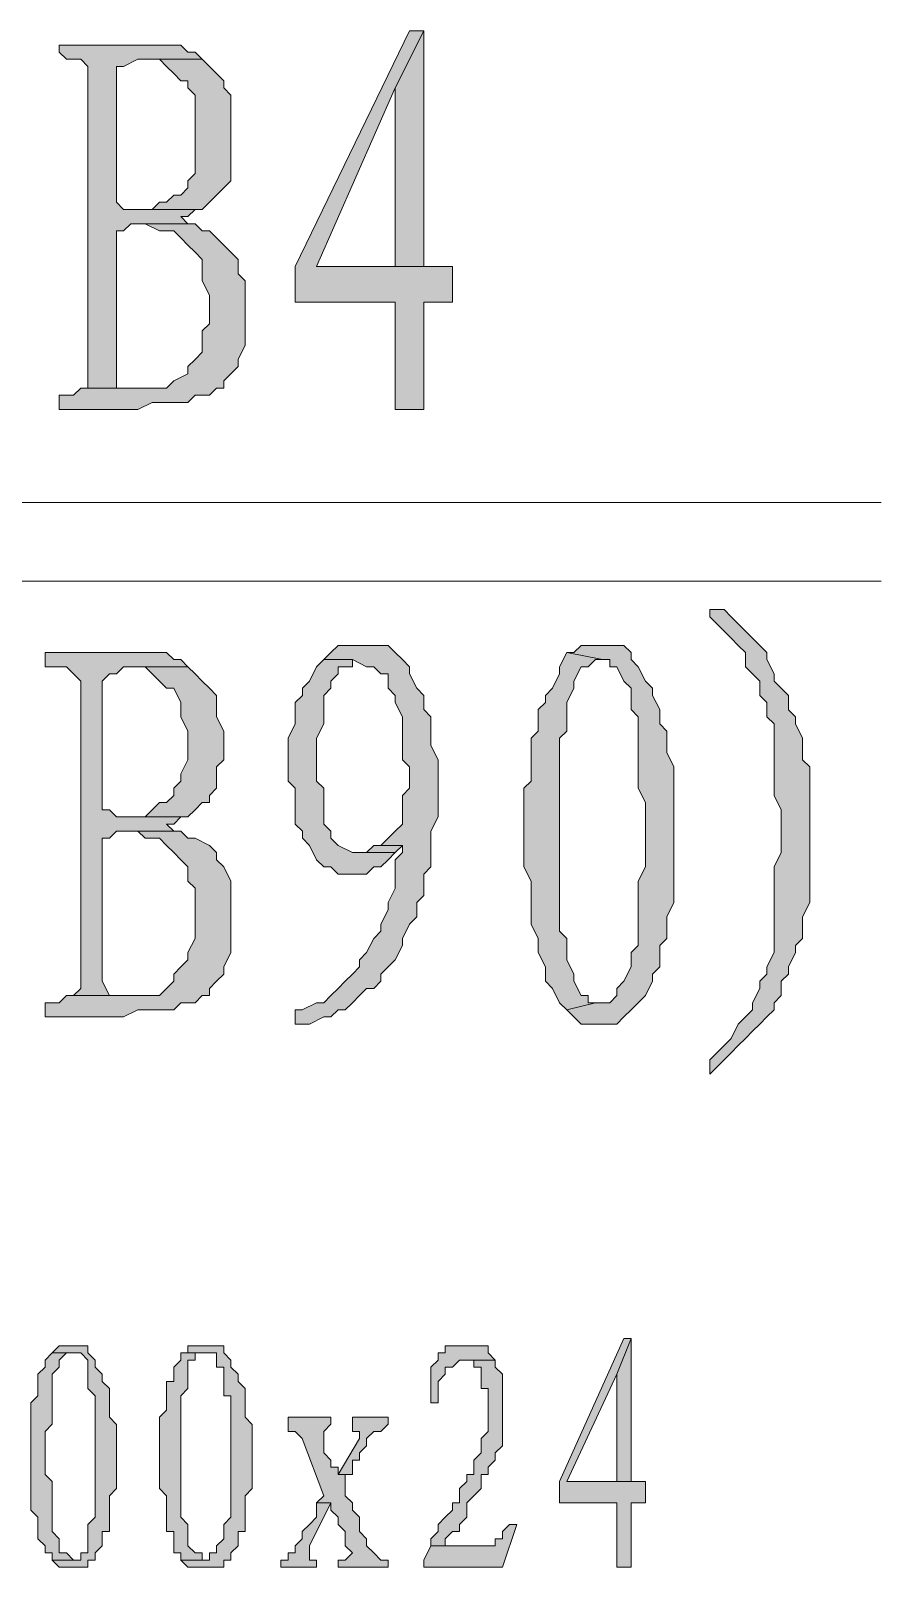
# Model space of a CAD drawing. Header units: millimetres. Extents: x 6 to 291, y 4 to 206.
# Drawn here: x 82.04 to 87.08, y 41.11 to 50.21 of the extents above; entities that cross this region are included whole.
import ezdxf

# ---------------------------------------------------------------- set-up
doc = ezdxf.new("R2010")
doc.units = ezdxf.units.MM
doc.layers.add('C00-00-00', color=7, linetype='Continuous')

msp = doc.modelspace()

# ---------------------------------------------------------------- hatches: boundary and pattern name
at = {"layer": 'C00-00-00'}
h = msp.add_hatch(color=256, dxfattribs=at)
h.dxf.hatch_style = 2
h.paths.add_polyline_path([(84.370335, 50.207336), (84.285668, 50.207336), (83.608335, 48.810336), (83.608335, 48.598669), (84.201001, 48.598669), (84.201001, 47.963669), (84.370335, 47.963669), (84.370335, 48.598669), (84.539668, 48.598669), (84.539668, 48.810336), (84.370335, 48.810336), (83.735335, 48.810336), (84.201001, 49.868669)])
h = msp.add_hatch(color=256, dxfattribs=at)
h.dxf.hatch_style = 2
h.paths.add_polyline_path([(84.370335, 50.207336), (84.200997, 49.868661), (84.200997, 48.810328), (83.735336, 48.810328), (84.370335, 48.810328)])
h = msp.add_hatch(color=256, dxfattribs=at)
h.dxf.hatch_style = 2
h.paths.add_polyline_path([(82.719337, 50.122667), (82.211337, 50.122667), (82.211337, 50.080334), (82.253671, 50.038001), (82.296004, 50.038001), (82.338337, 50.038001), (82.380671, 49.995667), (82.380671, 49.953334), (82.380671, 48.133001), (82.380671, 48.090667), (82.338337, 48.090667), (82.634671, 48.090667), (82.592337, 48.090667), (82.550004, 48.090667), (82.550004, 48.175334), (82.550004, 49.022001), (82.592337, 49.022001), (82.634671, 49.064334), (83.015671, 49.064334), (82.973337, 49.064334), (82.931004, 49.106667), (82.973337, 49.106667), (83.015671, 49.149001), (82.677004, 49.149001), (82.592337, 49.149001), (82.550004, 49.191334), (82.550004, 49.953334), (82.550004, 49.995667), (82.592337, 49.995667), (82.677004, 50.038001), (82.719337, 50.038001), (83.058004, 50.038001), (83.015671, 50.080334), (82.973337, 50.080334), (82.931004, 50.122667), (82.888671, 50.122667), (82.804004, 50.122667)])
h = msp.add_hatch(color=256, dxfattribs=at)
h.dxf.hatch_style = 2
h.paths.add_polyline_path([(83.058003, 50.037999), (82.719337, 50.037999), (82.804003, 50.037999), (82.846337, 49.995665), (82.88867, 49.953332), (82.931003, 49.910999), (82.973337, 49.910999), (82.973337, 49.868665), (83.01567, 49.826332), (83.01567, 49.741665), (83.01567, 49.445332), (83.01567, 49.360665), (82.973337, 49.318332), (82.973337, 49.275999), (82.931003, 49.233665), (82.88867, 49.233665), (82.846337, 49.191332), (82.804003, 49.191332), (82.76167, 49.148999), (82.677003, 49.148999), (83.01567, 49.148999), (83.058003, 49.148999), (83.100337, 49.191332), (83.14267, 49.233665), (83.185003, 49.275999), (83.227337, 49.318332), (83.227337, 49.402999), (83.227337, 49.445332), (83.227337, 49.783999), (83.227337, 49.826332), (83.185003, 49.868665), (83.185003, 49.910999), (83.14267, 49.953332), (83.100337, 49.995665)])
h = msp.add_hatch(color=256, dxfattribs=at)
h.dxf.hatch_style = 2
h.paths.add_polyline_path([(83.015669, 49.064334), (82.719336, 49.064334), (82.804003, 49.022001), (82.846336, 49.022001), (82.888669, 49.022001), (82.931003, 48.979667), (82.973336, 48.937334), (83.015669, 48.895001), (83.058003, 48.852667), (83.058003, 48.768001), (83.058003, 48.725667), (83.100336, 48.641001), (83.100336, 48.471667), (83.058003, 48.429334), (83.058003, 48.344667), (83.058003, 48.302334), (83.015669, 48.260001), (82.973336, 48.217667), (82.973336, 48.175334), (82.888669, 48.133001), (82.846336, 48.090667), (82.804003, 48.090667), (82.761669, 48.090667), (82.338336, 48.090667), (82.296003, 48.048334), (82.211336, 48.048334), (82.211336, 47.963667), (82.253669, 47.963667), (82.677003, 47.963667), (82.761669, 48.006001), (82.846336, 48.006001), (82.888669, 48.006001), (82.973336, 48.006001), (83.015669, 48.048334), (83.058003, 48.048334), (83.100336, 48.048334), (83.142669, 48.090667), (83.185003, 48.090667), (83.185003, 48.133001), (83.227336, 48.175334), (83.269669, 48.217667), (83.269669, 48.260001), (83.312003, 48.344667), (83.312003, 48.387001), (83.312003, 48.471667), (83.312003, 48.598667), (83.312003, 48.641001), (83.312003, 48.725667), (83.269669, 48.768001), (83.269669, 48.852667), (83.227336, 48.895001), (83.185003, 48.937334), (83.142669, 48.979667), (83.100336, 49.022001), (83.058003, 49.022001)])
h = msp.add_hatch(color=256, dxfattribs=at)
h.dxf.hatch_style = 2
h.paths.add_polyline_path([(86.063666, 46.77833), (86.063666, 46.735997), (86.106, 46.693663), (86.148333, 46.65133), (86.190666, 46.608997), (86.233, 46.566663), (86.275333, 46.52433), (86.275333, 46.439663), (86.317666, 46.39733), (86.36, 46.354997), (86.36, 46.27033), (86.402333, 46.227997), (86.402333, 46.185663), (86.402333, 46.14333), (86.444666, 46.100997), (86.444666, 46.058663), (86.444666, 45.973997), (86.444666, 45.931663), (86.444666, 45.846997), (86.444666, 45.677663), (86.487, 45.592997), (86.487, 45.38133), (86.487, 45.338997), (86.444666, 45.25433), (86.444666, 45.042663), (86.444666, 44.957997), (86.444666, 44.830997), (86.444666, 44.788663), (86.444666, 44.74633), (86.402333, 44.661663), (86.402333, 44.61933), (86.36, 44.576997), (86.36, 44.534663), (86.317666, 44.449997), (86.317666, 44.407663), (86.275333, 44.36533), (86.233, 44.322997), (86.190666, 44.23833), (86.148333, 44.195997), (86.106, 44.153663), (86.063666, 44.11133), (86.063666, 44.026663), (86.106, 44.068997), (86.148333, 44.11133), (86.190666, 44.153663), (86.233, 44.195997), (86.275333, 44.23833), (86.317666, 44.280663), (86.36, 44.322997), (86.402333, 44.36533), (86.444666, 44.407663), (86.444666, 44.449997), (86.487, 44.49233), (86.487, 44.576997), (86.529333, 44.61933), (86.529333, 44.661663), (86.571666, 44.74633), (86.571666, 44.788663), (86.614, 44.830997), (86.614, 44.915663), (86.614, 44.957997), (86.656333, 45.042663), (86.656333, 45.169663), (86.656333, 45.211997), (86.656333, 45.677663), (86.656333, 45.719997), (86.656333, 45.846997), (86.614, 45.88933), (86.614, 45.973997), (86.614, 46.01633), (86.571666, 46.100997), (86.571666, 46.14333), (86.529333, 46.185663), (86.529333, 46.27033), (86.487, 46.312663), (86.444666, 46.354997), (86.444666, 46.39733), (86.402333, 46.481997), (86.402333, 46.52433), (86.36, 46.566663), (86.317666, 46.608997), (86.275333, 46.65133), (86.233, 46.693663), (86.190666, 46.735997), (86.148333, 46.77833)])
h = msp.add_hatch(color=256, dxfattribs=at)
h.dxf.hatch_style = 2
h.paths.add_polyline_path([(82.634669, 46.52434), (82.126669, 46.52434), (82.126669, 46.439674), (82.211335, 46.439674), (82.253669, 46.439674), (82.296002, 46.39734), (82.338335, 46.355007), (82.338335, 44.534674), (82.296002, 44.49234), (82.253669, 44.49234), (82.550002, 44.49234), (82.507669, 44.49234), (82.465335, 44.577007), (82.465335, 45.423674), (82.507669, 45.423674), (82.550002, 45.466007), (82.931002, 45.466007), (82.888669, 45.466007), (82.846335, 45.50834), (82.888669, 45.50834), (82.931002, 45.550674), (82.634669, 45.550674), (82.550002, 45.550674), (82.507669, 45.593007), (82.465335, 45.593007), (82.465335, 46.355007), (82.507669, 46.39734), (82.550002, 46.39734), (82.592335, 46.439674), (82.634669, 46.439674), (82.973335, 46.439674), (82.931002, 46.482007), (82.888669, 46.482007), (82.846335, 46.52434), (82.804002, 46.52434), (82.761669, 46.52434)])
h = msp.add_hatch(color=256, dxfattribs=at)
h.dxf.hatch_style = 2
h.paths.add_polyline_path([(84.031668, 46.566666), (83.904668, 46.566666), (83.862335, 46.566666), (83.820002, 46.524333), (83.777668, 46.482), (83.947002, 46.482), (84.031668, 46.439666), (84.074002, 46.439666), (84.116335, 46.397333), (84.158668, 46.397333), (84.158668, 46.312666), (84.201002, 46.270333), (84.201002, 46.228), (84.243335, 46.143333), (84.243335, 46.101), (84.243335, 46.016333), (84.243335, 45.889333), (84.285668, 45.847), (84.285668, 45.72), (84.243335, 45.677666), (84.243335, 45.550666), (84.243335, 45.508333), (84.201002, 45.466), (84.158668, 45.423666), (84.116335, 45.381333), (84.243335, 45.381333), (84.243335, 45.339), (84.201002, 45.296666), (84.201002, 45.212), (84.201002, 45.127333), (84.158668, 45.042666), (84.158668, 45.000333), (84.116335, 44.915666), (84.116335, 44.873333), (84.074002, 44.831), (84.031668, 44.746333), (83.989335, 44.704), (83.989335, 44.661666), (83.947002, 44.619333), (83.904668, 44.577), (83.862335, 44.534666), (83.820002, 44.492333), (83.777668, 44.45), (83.735335, 44.45), (83.650668, 44.407666), (83.608335, 44.407666), (83.608335, 44.323), (83.650668, 44.323), (83.693002, 44.323), (83.777668, 44.365333), (83.820002, 44.365333), (83.862335, 44.407666), (83.904668, 44.407666), (83.947002, 44.45), (83.989335, 44.492333), (84.031668, 44.534666), (84.074002, 44.534666), (84.116335, 44.577), (84.116335, 44.619333), (84.158668, 44.661666), (84.201002, 44.704), (84.243335, 44.788666), (84.243335, 44.831), (84.285668, 44.915666), (84.328002, 44.958), (84.328002, 45.042666), (84.370335, 45.085), (84.370335, 45.127333), (84.370335, 45.212), (84.412668, 45.254333), (84.412668, 45.339), (84.412668, 45.423666), (84.412668, 45.466), (84.455002, 45.550666), (84.455002, 45.889333), (84.412668, 45.974), (84.412668, 46.016333), (84.412668, 46.101), (84.412668, 46.143333), (84.370335, 46.185666), (84.370335, 46.270333), (84.328002, 46.312666), (84.285668, 46.397333), (84.285668, 46.439666), (84.243335, 46.482), (84.201002, 46.524333), (84.158668, 46.566666), (84.116335, 46.566666)])
h = msp.add_hatch(color=256, dxfattribs=at)
h.dxf.hatch_style = 2
h.paths.add_polyline_path([(85.216997, 46.52434), (85.174663, 46.439674), (85.174663, 46.39734), (85.13233, 46.312674), (85.089997, 46.27034), (85.089997, 46.228007), (85.047663, 46.185674), (85.047663, 46.14334), (85.047663, 46.058674), (85.00533, 46.01634), (85.00533, 45.974007), (85.00533, 45.88934), (85.00533, 45.76234), (84.962997, 45.720007), (84.962997, 45.25434), (85.00533, 45.169674), (85.00533, 45.042674), (85.00533, 44.958007), (85.00533, 44.915674), (85.047663, 44.831007), (85.047663, 44.788674), (85.047663, 44.74634), (85.089997, 44.661674), (85.089997, 44.61934), (85.089997, 44.577007), (85.13233, 44.534674), (85.174663, 44.450007), (85.216997, 44.407674), (85.38633, 44.450007), (85.343997, 44.450007), (85.343997, 44.49234), (85.301663, 44.49234), (85.25933, 44.577007), (85.25933, 44.61934), (85.216997, 44.704007), (85.216997, 44.74634), (85.216997, 44.788674), (85.216997, 44.831007), (85.174663, 44.87334), (85.174663, 45.042674), (85.174663, 45.12734), (85.174663, 45.804674), (85.174663, 45.88934), (85.174663, 46.01634), (85.216997, 46.058674), (85.216997, 46.185674), (85.216997, 46.228007), (85.25933, 46.312674), (85.25933, 46.355007), (85.301663, 46.439674), (85.343997, 46.439674), (85.38633, 46.482007), (85.428663, 46.482007)])
h = msp.add_hatch(color=256, dxfattribs=at)
h.dxf.hatch_style = 2
h.paths.add_polyline_path([(85.428668, 46.566666), (85.344001, 46.566666), (85.301668, 46.566666), (85.259335, 46.524333), (85.217001, 46.524333), (85.428668, 46.482), (85.471001, 46.482), (85.471001, 46.439666), (85.513335, 46.439666), (85.555668, 46.355), (85.598001, 46.312666), (85.598001, 46.228), (85.598001, 46.185666), (85.640335, 46.143333), (85.640335, 46.016333), (85.640335, 45.974), (85.640335, 45.72), (85.682668, 45.635333), (85.682668, 45.466), (85.682668, 45.423666), (85.682668, 45.254333), (85.640335, 45.169666), (85.640335, 44.958), (85.640335, 44.915666), (85.640335, 44.788666), (85.598001, 44.746333), (85.598001, 44.704), (85.598001, 44.661666), (85.555668, 44.577), (85.513335, 44.534666), (85.513335, 44.492333), (85.471001, 44.45), (85.386335, 44.45), (85.217001, 44.407666), (85.259335, 44.365333), (85.301668, 44.323), (85.386335, 44.323), (85.428668, 44.323), (85.471001, 44.323), (85.513335, 44.323), (85.555668, 44.365333), (85.598001, 44.407666), (85.640335, 44.45), (85.682668, 44.492333), (85.725001, 44.577), (85.725001, 44.619333), (85.767335, 44.661666), (85.767335, 44.704), (85.767335, 44.788666), (85.809668, 44.831), (85.809668, 44.915666), (85.809668, 44.958), (85.852001, 45.042666), (85.852001, 45.169666), (85.852001, 45.212), (85.852001, 45.677666), (85.852001, 45.72), (85.852001, 45.847), (85.809668, 45.931666), (85.809668, 45.974), (85.809668, 46.058666), (85.767335, 46.101), (85.767335, 46.143333), (85.767335, 46.185666), (85.725001, 46.270333), (85.725001, 46.312666), (85.682668, 46.355), (85.640335, 46.439666), (85.598001, 46.482), (85.598001, 46.524333), (85.555668, 46.566666), (85.513335, 46.566666), (85.471001, 46.566666)])
h = msp.add_hatch(color=256, dxfattribs=at)
h.dxf.hatch_style = 2
h.paths.add_polyline_path([(82.973335, 46.439672), (82.634668, 46.439672), (82.719335, 46.439672), (82.761668, 46.397338), (82.804002, 46.355005), (82.846335, 46.312672), (82.888668, 46.312672), (82.931002, 46.228005), (82.931002, 46.185672), (82.931002, 46.143338), (82.973335, 46.058672), (82.973335, 45.889338), (82.931002, 45.804672), (82.931002, 45.762338), (82.888668, 45.720005), (82.888668, 45.677672), (82.846335, 45.635338), (82.804002, 45.635338), (82.761668, 45.593005), (82.719335, 45.550672), (82.634668, 45.550672), (82.931002, 45.550672), (82.973335, 45.550672), (83.015668, 45.593005), (83.058002, 45.635338), (83.100335, 45.635338), (83.100335, 45.677672), (83.142668, 45.720005), (83.142668, 45.762338), (83.142668, 45.847005), (83.185002, 45.889338), (83.185002, 46.058672), (83.142668, 46.143338), (83.142668, 46.228005), (83.142668, 46.270338), (83.100335, 46.312672), (83.058002, 46.355005), (83.015668, 46.397338)])
h = msp.add_hatch(color=256, dxfattribs=at)
h.dxf.hatch_style = 2
h.paths.add_polyline_path([(83.777671, 46.481998), (83.735337, 46.439665), (83.693004, 46.354998), (83.650671, 46.312665), (83.650671, 46.270331), (83.608337, 46.227998), (83.608337, 46.143331), (83.608337, 46.100998), (83.566004, 46.016331), (83.566004, 45.762331), (83.608337, 45.719998), (83.608337, 45.635331), (83.608337, 45.592998), (83.608337, 45.508331), (83.650671, 45.465998), (83.650671, 45.423665), (83.693004, 45.381331), (83.735337, 45.296665), (83.777671, 45.254331), (83.820004, 45.254331), (83.862337, 45.211998), (83.904671, 45.211998), (83.947004, 45.211998), (83.989337, 45.211998), (84.031671, 45.211998), (84.074004, 45.254331), (84.116337, 45.254331), (84.158671, 45.296665), (84.201004, 45.338998), (83.989337, 45.338998), (83.947004, 45.338998), (83.862337, 45.381331), (83.820004, 45.423665), (83.820004, 45.465998), (83.777671, 45.508331), (83.777671, 45.592998), (83.777671, 45.719998), (83.735337, 45.762331), (83.735337, 46.016331), (83.777671, 46.100998), (83.777671, 46.185665), (83.777671, 46.270331), (83.820004, 46.312665), (83.820004, 46.354998), (83.862337, 46.397331), (83.862337, 46.439665), (83.904671, 46.439665), (83.947004, 46.439665), (83.947004, 46.481998)])
h = msp.add_hatch(color=256, dxfattribs=at)
h.dxf.hatch_style = 2
h.paths.add_polyline_path([(82.931001, 45.466007), (82.634667, 45.466007), (82.677001, 45.466007), (82.719334, 45.423674), (82.761667, 45.423674), (82.804001, 45.423674), (82.846334, 45.38134), (82.888667, 45.339007), (82.931001, 45.296674), (82.973334, 45.25434), (82.973334, 45.169674), (83.015667, 45.12734), (83.015667, 44.831007), (82.973334, 44.74634), (82.973334, 44.704007), (82.931001, 44.661674), (82.888667, 44.61934), (82.888667, 44.577007), (82.846334, 44.534674), (82.804001, 44.49234), (82.761667, 44.49234), (82.719334, 44.49234), (82.253667, 44.49234), (82.211334, 44.450007), (82.126667, 44.450007), (82.126667, 44.36534), (82.169001, 44.36534), (82.592334, 44.36534), (82.677001, 44.407674), (82.804001, 44.407674), (82.846334, 44.407674), (82.888667, 44.407674), (82.931001, 44.450007), (82.973334, 44.450007), (83.015667, 44.450007), (83.058001, 44.49234), (83.100334, 44.49234), (83.100334, 44.534674), (83.142667, 44.577007), (83.185001, 44.61934), (83.185001, 44.661674), (83.227334, 44.74634), (83.227334, 44.788674), (83.227334, 45.042674), (83.227334, 45.12734), (83.227334, 45.169674), (83.185001, 45.25434), (83.142667, 45.296674), (83.142667, 45.339007), (83.100334, 45.38134), (83.015667, 45.423674), (82.973334, 45.423674)])
h = msp.add_hatch(color=256, dxfattribs=at)
h.dxf.hatch_style = 2
h.paths.add_polyline_path([(84.116337, 45.381338), (84.074003, 45.381338), (84.03167, 45.339005), (83.989337, 45.339005), (84.201003, 45.339005), (84.243337, 45.381338)])
h = msp.add_hatch(color=256, dxfattribs=at)
h.dxf.hatch_style = 2
h.paths.add_polyline_path([(82.296002, 42.418002), (82.211336, 42.418002), (82.169002, 42.375669), (82.296002, 42.375669), (82.338336, 42.375669), (82.380669, 42.333335), (82.380669, 42.291002), (82.380669, 42.206335), (82.380669, 42.164002), (82.423002, 42.121669), (82.423002, 41.910002), (82.423002, 41.867669), (82.423002, 41.740669), (82.423002, 41.656002), (82.423002, 41.613669), (82.423002, 41.402002), (82.380669, 41.359669), (82.380669, 41.317335), (82.380669, 41.275002), (82.380669, 41.232669), (82.380669, 41.190335), (82.338336, 41.190335), (82.338336, 41.148002), (82.169002, 41.148002), (82.211336, 41.105669), (82.253669, 41.105669), (82.380669, 41.105669), (82.380669, 41.148002), (82.423002, 41.148002), (82.423002, 41.190335), (82.465336, 41.232669), (82.465336, 41.275002), (82.465336, 41.317335), (82.507669, 41.317335), (82.507669, 41.402002), (82.507669, 41.444335), (82.507669, 41.529002), (82.550002, 41.571335), (82.550002, 41.952335), (82.507669, 41.994669), (82.507669, 42.079335), (82.507669, 42.121669), (82.507669, 42.164002), (82.465336, 42.206335), (82.465336, 42.248669), (82.423002, 42.291002), (82.423002, 42.333335), (82.380669, 42.375669), (82.380669, 42.418002)])
h = msp.add_hatch(color=256, dxfattribs=at)
h.dxf.hatch_style = 2
h.paths.add_polyline_path([(83.058003, 42.418002), (83.01567, 42.418002), (82.973337, 42.418002), (82.973337, 42.375669), (83.058003, 42.375669), (83.100337, 42.375669), (83.14267, 42.375669), (83.14267, 42.333335), (83.14267, 42.291002), (83.185003, 42.291002), (83.185003, 42.206335), (83.185003, 42.121669), (83.227337, 42.121669), (83.227337, 41.740669), (83.227337, 41.402002), (83.185003, 41.359669), (83.185003, 41.317335), (83.185003, 41.275002), (83.14267, 41.232669), (83.14267, 41.190335), (83.100337, 41.190335), (83.100337, 41.148002), (82.931003, 41.148002), (82.973337, 41.105669), (83.01567, 41.105669), (83.14267, 41.105669), (83.185003, 41.105669), (83.185003, 41.148002), (83.227337, 41.148002), (83.227337, 41.190335), (83.26967, 41.232669), (83.26967, 41.275002), (83.26967, 41.317335), (83.312003, 41.317335), (83.312003, 41.402002), (83.312003, 41.444335), (83.312003, 41.529002), (83.354337, 41.571335), (83.354337, 41.952335), (83.312003, 41.994669), (83.312003, 42.079335), (83.312003, 42.121669), (83.312003, 42.164002), (83.26967, 42.206335), (83.26967, 42.248669), (83.227337, 42.291002), (83.227337, 42.333335), (83.185003, 42.375669), (83.185003, 42.418002), (83.14267, 42.418002)])
h = msp.add_hatch(color=256, dxfattribs=at)
h.dxf.hatch_style = 2
h.paths.add_polyline_path([(84.624332, 42.418002), (84.539666, 42.418002), (84.497332, 42.418002), (84.497332, 42.375669), (84.454999, 42.375669), (84.454999, 42.333335), (84.412666, 42.291002), (84.412666, 42.248669), (84.412666, 42.206335), (84.412666, 42.079335), (84.454999, 42.079335), (84.454999, 42.164002), (84.454999, 42.206335), (84.497332, 42.248669), (84.497332, 42.291002), (84.539666, 42.291002), (84.581999, 42.333335), (84.793666, 42.333335), (84.751332, 42.375669), (84.751332, 42.418002), (84.708999, 42.418002)])
h = msp.add_hatch(color=256, dxfattribs=at)
h.dxf.hatch_style = 2
h.paths.add_polyline_path([(85.597997, 42.460328), (85.555664, 42.460328), (85.174664, 41.613661), (85.174664, 41.486661), (85.51333, 41.486661), (85.51333, 41.105661), (85.597997, 41.105661), (85.597997, 41.486661), (85.682664, 41.486661), (85.682664, 41.613661), (85.597997, 41.613661), (85.216997, 41.613661), (85.51333, 42.248661)])
h = msp.add_hatch(color=256, dxfattribs=at)
h.dxf.hatch_style = 2
h.paths.add_polyline_path([(85.597997, 42.460328), (85.513337, 42.248665), (85.513337, 41.613674), (85.216997, 41.613674), (85.597997, 41.613674)])
h = msp.add_hatch(color=256, dxfattribs=at)
h.dxf.hatch_style = 2
h.paths.add_polyline_path([(82.168999, 42.375675), (82.126666, 42.333342), (82.126666, 42.291009), (82.084333, 42.248675), (82.084333, 42.206342), (82.084333, 42.164009), (82.084333, 42.121675), (82.041999, 42.079342), (82.041999, 41.994675), (82.041999, 41.952342), (82.041999, 41.613675), (82.041999, 41.571342), (82.041999, 41.444342), (82.084333, 41.402009), (82.084333, 41.317342), (82.084333, 41.275009), (82.126666, 41.232675), (82.126666, 41.190342), (82.168999, 41.190342), (82.168999, 41.148009), (82.295999, 41.148009), (82.253666, 41.190342), (82.211333, 41.190342), (82.211333, 41.232675), (82.211333, 41.275009), (82.168999, 41.317342), (82.168999, 41.402009), (82.168999, 41.613675), (82.126666, 41.656009), (82.126666, 41.910009), (82.168999, 41.952342), (82.168999, 42.121675), (82.168999, 42.164009), (82.168999, 42.248675), (82.211333, 42.291009), (82.211333, 42.333342), (82.253666, 42.375675), (82.295999, 42.375675)])
h = msp.add_hatch(color=256, dxfattribs=at)
h.dxf.hatch_style = 2
h.paths.add_polyline_path([(82.973335, 42.375675), (82.931002, 42.375675), (82.931002, 42.333342), (82.888668, 42.291009), (82.888668, 42.248675), (82.888668, 42.206342), (82.846335, 42.206342), (82.846335, 42.121675), (82.846335, 42.079342), (82.846335, 42.037009), (82.804002, 41.994675), (82.804002, 41.571342), (82.846335, 41.529009), (82.846335, 41.444342), (82.846335, 41.402009), (82.846335, 41.359675), (82.846335, 41.317342), (82.888668, 41.317342), (82.888668, 41.275009), (82.888668, 41.232675), (82.888668, 41.190342), (82.931002, 41.190342), (82.931002, 41.148009), (83.058002, 41.148009), (83.058002, 41.190342), (83.015668, 41.190342), (82.973335, 41.232675), (82.973335, 41.275009), (82.973335, 41.317342), (82.973335, 41.359675), (82.931002, 41.402009), (82.931002, 41.571342), (82.931002, 41.613675), (82.931002, 41.952342), (82.931002, 41.994675), (82.931002, 42.121675), (82.973335, 42.164009), (82.973335, 42.248675), (82.973335, 42.291009), (82.973335, 42.333342), (83.015668, 42.333342), (83.015668, 42.375675), (83.058002, 42.375675)])
h = msp.add_hatch(color=256, dxfattribs=at)
h.dxf.hatch_style = 2
h.paths.add_polyline_path([(84.79367, 42.333333), (84.582003, 42.333333), (84.624336, 42.333333), (84.66667, 42.333333), (84.66667, 42.291), (84.709003, 42.291), (84.709003, 42.248666), (84.709003, 42.164), (84.751336, 42.164), (84.751336, 41.91), (84.709003, 41.867666), (84.709003, 41.825333), (84.709003, 41.783), (84.66667, 41.740666), (84.66667, 41.698333), (84.66667, 41.656), (84.624336, 41.656), (84.624336, 41.613666), (84.582003, 41.571333), (84.582003, 41.529), (84.582003, 41.486666), (84.53967, 41.486666), (84.53967, 41.444333), (84.497336, 41.402), (84.455003, 41.359666), (84.455003, 41.317333), (84.41267, 41.275), (84.41267, 41.232666), (84.497336, 41.232666), (84.497336, 41.275), (84.53967, 41.317333), (84.582003, 41.317333), (84.582003, 41.359666), (84.624336, 41.402), (84.624336, 41.444333), (84.624336, 41.486666), (84.66667, 41.529), (84.709003, 41.571333), (84.709003, 41.613666), (84.709003, 41.656), (84.751336, 41.656), (84.751336, 41.698333), (84.79367, 41.740666), (84.79367, 41.783), (84.836003, 41.825333), (84.836003, 41.867666), (84.836003, 41.91), (84.836003, 42.248666), (84.79367, 42.291)])
h = msp.add_hatch(color=256, dxfattribs=at)
h.dxf.hatch_style = 2
h.paths.add_polyline_path([(83.819997, 41.994675), (83.565997, 41.994675), (83.565997, 41.952342), (83.565997, 41.910008), (83.60833, 41.910008), (83.650663, 41.867675), (83.777663, 41.529008), (83.73533, 41.486675), (83.819997, 41.486675), (83.819997, 41.444342), (83.86233, 41.402008), (83.86233, 41.359675), (83.904663, 41.317342), (83.904663, 41.275008), (83.904663, 41.232675), (83.946997, 41.190342), (83.904663, 41.148008), (83.86233, 41.148008), (83.86233, 41.105675), (84.158663, 41.105675), (84.158663, 41.148008), (84.11633, 41.148008), (84.073997, 41.190342), (84.031663, 41.232675), (84.031663, 41.275008), (83.98933, 41.317342), (83.98933, 41.359675), (83.98933, 41.402008), (83.946997, 41.444342), (83.946997, 41.486675), (83.904663, 41.529008), (83.904663, 41.613675), (83.904663, 41.656008), (83.86233, 41.656008), (83.86233, 41.698342), (83.819997, 41.698342), (83.819997, 41.740675), (83.777663, 41.783008), (83.777663, 41.825342), (83.777663, 41.867675), (83.777663, 41.910008), (83.819997, 41.952342)])
h = msp.add_hatch(color=256, dxfattribs=at)
h.dxf.hatch_style = 2
h.paths.add_polyline_path([(84.158663, 41.994675), (83.946997, 41.994675), (83.946997, 41.952342), (83.946997, 41.910008), (83.98933, 41.910008), (83.98933, 41.867675), (83.86233, 41.656008), (83.904663, 41.656008), (83.946997, 41.656008), (83.946997, 41.698342), (83.946997, 41.740675), (83.98933, 41.740675), (83.98933, 41.783008), (84.031663, 41.825342), (84.031663, 41.867675), (84.073997, 41.910008), (84.11633, 41.910008), (84.158663, 41.952342)])
h = msp.add_hatch(color=256, dxfattribs=at)
h.dxf.hatch_style = 2
h.paths.add_polyline_path([(83.735336, 41.486663), (83.735336, 41.44433), (83.735336, 41.401997), (83.693003, 41.359663), (83.65067, 41.31733), (83.65067, 41.274997), (83.608336, 41.232663), (83.608336, 41.19033), (83.566003, 41.19033), (83.566003, 41.147997), (83.52367, 41.147997), (83.52367, 41.105663), (83.735336, 41.105663), (83.735336, 41.147997), (83.693003, 41.147997), (83.693003, 41.19033), (83.693003, 41.232663), (83.820003, 41.486663)])
h = msp.add_hatch(color=256, dxfattribs=at)
h.dxf.hatch_style = 2
h.paths.add_polyline_path([(84.920664, 41.359669), (84.878331, 41.359669), (84.835998, 41.317335), (84.835998, 41.275002), (84.793664, 41.275002), (84.793664, 41.232669), (84.497331, 41.232669), (84.412664, 41.232669), (84.370331, 41.148002), (84.370331, 41.105669), (84.835998, 41.105669)])

# ---------------------------------------------------------------- linework, layer by layer
at = {"layer": 'C00-00-00', "lineweight": 13}
for points in [[(84.370335, 50.207336), (84.285668, 50.207336), (83.608335, 48.810336), (83.608335, 48.598669), (84.201001, 48.598669), (84.201001, 47.963669), (84.370335, 47.963669), (84.370335, 48.598669), (84.539668, 48.598669), (84.539668, 48.810336), (84.370335, 48.810336), (83.735335, 48.810336), (84.201001, 49.868669)], [(84.370335, 50.207336), (84.200997, 49.868661), (84.200997, 48.810328), (83.735336, 48.810328), (84.370335, 48.810328)], [(82.719337, 50.122667), (82.211337, 50.122667), (82.211337, 50.080334), (82.253671, 50.038001), (82.296004, 50.038001), (82.338337, 50.038001), (82.380671, 49.995667), (82.380671, 49.953334), (82.380671, 48.133001), (82.380671, 48.090667), (82.338337, 48.090667), (82.634671, 48.090667), (82.592337, 48.090667), (82.550004, 48.090667), (82.550004, 48.175334), (82.550004, 49.022001), (82.592337, 49.022001), (82.634671, 49.064334), (83.015671, 49.064334), (82.973337, 49.064334), (82.931004, 49.106667), (82.973337, 49.106667), (83.015671, 49.149001), (82.677004, 49.149001), (82.592337, 49.149001), (82.550004, 49.191334), (82.550004, 49.953334), (82.550004, 49.995667), (82.592337, 49.995667), (82.677004, 50.038001), (82.719337, 50.038001), (83.058004, 50.038001), (83.015671, 50.080334), (82.973337, 50.080334), (82.931004, 50.122667), (82.888671, 50.122667), (82.804004, 50.122667)], [(83.058003, 50.037999), (82.719337, 50.037999), (82.804003, 50.037999), (82.846337, 49.995665), (82.88867, 49.953332), (82.931003, 49.910999), (82.973337, 49.910999), (82.973337, 49.868665), (83.01567, 49.826332), (83.01567, 49.741665), (83.01567, 49.445332), (83.01567, 49.360665), (82.973337, 49.318332), (82.973337, 49.275999), (82.931003, 49.233665), (82.88867, 49.233665), (82.846337, 49.191332), (82.804003, 49.191332), (82.76167, 49.148999), (82.677003, 49.148999), (83.01567, 49.148999), (83.058003, 49.148999), (83.100337, 49.191332), (83.14267, 49.233665), (83.185003, 49.275999), (83.227337, 49.318332), (83.227337, 49.402999), (83.227337, 49.445332), (83.227337, 49.783999), (83.227337, 49.826332), (83.185003, 49.868665), (83.185003, 49.910999), (83.14267, 49.953332), (83.100337, 49.995665)], [(83.015669, 49.064334), (82.719336, 49.064334), (82.804003, 49.022001), (82.846336, 49.022001), (82.888669, 49.022001), (82.931003, 48.979667), (82.973336, 48.937334), (83.015669, 48.895001), (83.058003, 48.852667), (83.058003, 48.768001), (83.058003, 48.725667), (83.100336, 48.641001), (83.100336, 48.471667), (83.058003, 48.429334), (83.058003, 48.344667), (83.058003, 48.302334), (83.015669, 48.260001), (82.973336, 48.217667), (82.973336, 48.175334), (82.888669, 48.133001), (82.846336, 48.090667), (82.804003, 48.090667), (82.761669, 48.090667), (82.338336, 48.090667), (82.296003, 48.048334), (82.211336, 48.048334), (82.211336, 47.963667), (82.253669, 47.963667), (82.677003, 47.963667), (82.761669, 48.006001), (82.846336, 48.006001), (82.888669, 48.006001), (82.973336, 48.006001), (83.015669, 48.048334), (83.058003, 48.048334), (83.100336, 48.048334), (83.142669, 48.090667), (83.185003, 48.090667), (83.185003, 48.133001), (83.227336, 48.175334), (83.269669, 48.217667), (83.269669, 48.260001), (83.312003, 48.344667), (83.312003, 48.387001), (83.312003, 48.471667), (83.312003, 48.598667), (83.312003, 48.641001), (83.312003, 48.725667), (83.269669, 48.768001), (83.269669, 48.852667), (83.227336, 48.895001), (83.185003, 48.937334), (83.142669, 48.979667), (83.100336, 49.022001), (83.058003, 49.022001)], [(86.063666, 46.77833), (86.063666, 46.735997), (86.106, 46.693663), (86.148333, 46.65133), (86.190666, 46.608997), (86.233, 46.566663), (86.275333, 46.52433), (86.275333, 46.439663), (86.317666, 46.39733), (86.36, 46.354997), (86.36, 46.27033), (86.402333, 46.227997), (86.402333, 46.185663), (86.402333, 46.14333), (86.444666, 46.100997), (86.444666, 46.058663), (86.444666, 45.973997), (86.444666, 45.931663), (86.444666, 45.846997), (86.444666, 45.677663), (86.487, 45.592997), (86.487, 45.38133), (86.487, 45.338997), (86.444666, 45.25433), (86.444666, 45.042663), (86.444666, 44.957997), (86.444666, 44.830997), (86.444666, 44.788663), (86.444666, 44.74633), (86.402333, 44.661663), (86.402333, 44.61933), (86.36, 44.576997), (86.36, 44.534663), (86.317666, 44.449997), (86.317666, 44.407663), (86.275333, 44.36533), (86.233, 44.322997), (86.190666, 44.23833), (86.148333, 44.195997), (86.106, 44.153663), (86.063666, 44.11133), (86.063666, 44.026663), (86.106, 44.068997), (86.148333, 44.11133), (86.190666, 44.153663), (86.233, 44.195997), (86.275333, 44.23833), (86.317666, 44.280663), (86.36, 44.322997), (86.402333, 44.36533), (86.444666, 44.407663), (86.444666, 44.449997), (86.487, 44.49233), (86.487, 44.576997), (86.529333, 44.61933), (86.529333, 44.661663), (86.571666, 44.74633), (86.571666, 44.788663), (86.614, 44.830997), (86.614, 44.915663), (86.614, 44.957997), (86.656333, 45.042663), (86.656333, 45.169663), (86.656333, 45.211997), (86.656333, 45.677663), (86.656333, 45.719997), (86.656333, 45.846997), (86.614, 45.88933), (86.614, 45.973997), (86.614, 46.01633), (86.571666, 46.100997), (86.571666, 46.14333), (86.529333, 46.185663), (86.529333, 46.27033), (86.487, 46.312663), (86.444666, 46.354997), (86.444666, 46.39733), (86.402333, 46.481997), (86.402333, 46.52433), (86.36, 46.566663), (86.317666, 46.608997), (86.275333, 46.65133), (86.233, 46.693663), (86.190666, 46.735997), (86.148333, 46.77833)], [(82.634669, 46.52434), (82.126669, 46.52434), (82.126669, 46.439674), (82.211335, 46.439674), (82.253669, 46.439674), (82.296002, 46.39734), (82.338335, 46.355007), (82.338335, 44.534674), (82.296002, 44.49234), (82.253669, 44.49234), (82.550002, 44.49234), (82.507669, 44.49234), (82.465335, 44.577007), (82.465335, 45.423674), (82.507669, 45.423674), (82.550002, 45.466007), (82.931002, 45.466007), (82.888669, 45.466007), (82.846335, 45.50834), (82.888669, 45.50834), (82.931002, 45.550674), (82.634669, 45.550674), (82.550002, 45.550674), (82.507669, 45.593007), (82.465335, 45.593007), (82.465335, 46.355007), (82.507669, 46.39734), (82.550002, 46.39734), (82.592335, 46.439674), (82.634669, 46.439674), (82.973335, 46.439674), (82.931002, 46.482007), (82.888669, 46.482007), (82.846335, 46.52434), (82.804002, 46.52434), (82.761669, 46.52434)], [(84.031668, 46.566666), (83.904668, 46.566666), (83.862335, 46.566666), (83.820002, 46.524333), (83.777668, 46.482), (83.947002, 46.482), (84.031668, 46.439666), (84.074002, 46.439666), (84.116335, 46.397333), (84.158668, 46.397333), (84.158668, 46.312666), (84.201002, 46.270333), (84.201002, 46.228), (84.243335, 46.143333), (84.243335, 46.101), (84.243335, 46.016333), (84.243335, 45.889333), (84.285668, 45.847), (84.285668, 45.72), (84.243335, 45.677666), (84.243335, 45.550666), (84.243335, 45.508333), (84.201002, 45.466), (84.158668, 45.423666), (84.116335, 45.381333), (84.243335, 45.381333), (84.243335, 45.339), (84.201002, 45.296666), (84.201002, 45.212), (84.201002, 45.127333), (84.158668, 45.042666), (84.158668, 45.000333), (84.116335, 44.915666), (84.116335, 44.873333), (84.074002, 44.831), (84.031668, 44.746333), (83.989335, 44.704), (83.989335, 44.661666), (83.947002, 44.619333), (83.904668, 44.577), (83.862335, 44.534666), (83.820002, 44.492333), (83.777668, 44.45), (83.735335, 44.45), (83.650668, 44.407666), (83.608335, 44.407666), (83.608335, 44.323), (83.650668, 44.323), (83.693002, 44.323), (83.777668, 44.365333), (83.820002, 44.365333), (83.862335, 44.407666), (83.904668, 44.407666), (83.947002, 44.45), (83.989335, 44.492333), (84.031668, 44.534666), (84.074002, 44.534666), (84.116335, 44.577), (84.116335, 44.619333), (84.158668, 44.661666), (84.201002, 44.704), (84.243335, 44.788666), (84.243335, 44.831), (84.285668, 44.915666), (84.328002, 44.958), (84.328002, 45.042666), (84.370335, 45.085), (84.370335, 45.127333), (84.370335, 45.212), (84.412668, 45.254333), (84.412668, 45.339), (84.412668, 45.423666), (84.412668, 45.466), (84.455002, 45.550666), (84.455002, 45.889333), (84.412668, 45.974), (84.412668, 46.016333), (84.412668, 46.101), (84.412668, 46.143333), (84.370335, 46.185666), (84.370335, 46.270333), (84.328002, 46.312666), (84.285668, 46.397333), (84.285668, 46.439666), (84.243335, 46.482), (84.201002, 46.524333), (84.158668, 46.566666), (84.116335, 46.566666)], [(85.216997, 46.52434), (85.174663, 46.439674), (85.174663, 46.39734), (85.13233, 46.312674), (85.089997, 46.27034), (85.089997, 46.228007), (85.047663, 46.185674), (85.047663, 46.14334), (85.047663, 46.058674), (85.00533, 46.01634), (85.00533, 45.974007), (85.00533, 45.88934), (85.00533, 45.76234), (84.962997, 45.720007), (84.962997, 45.25434), (85.00533, 45.169674), (85.00533, 45.042674), (85.00533, 44.958007), (85.00533, 44.915674), (85.047663, 44.831007), (85.047663, 44.788674), (85.047663, 44.74634), (85.089997, 44.661674), (85.089997, 44.61934), (85.089997, 44.577007), (85.13233, 44.534674), (85.174663, 44.450007), (85.216997, 44.407674), (85.38633, 44.450007), (85.343997, 44.450007), (85.343997, 44.49234), (85.301663, 44.49234), (85.25933, 44.577007), (85.25933, 44.61934), (85.216997, 44.704007), (85.216997, 44.74634), (85.216997, 44.788674), (85.216997, 44.831007), (85.174663, 44.87334), (85.174663, 45.042674), (85.174663, 45.12734), (85.174663, 45.804674), (85.174663, 45.88934), (85.174663, 46.01634), (85.216997, 46.058674), (85.216997, 46.185674), (85.216997, 46.228007), (85.25933, 46.312674), (85.25933, 46.355007), (85.301663, 46.439674), (85.343997, 46.439674), (85.38633, 46.482007), (85.428663, 46.482007)], [(85.428668, 46.566666), (85.344001, 46.566666), (85.301668, 46.566666), (85.259335, 46.524333), (85.217001, 46.524333), (85.428668, 46.482), (85.471001, 46.482), (85.471001, 46.439666), (85.513335, 46.439666), (85.555668, 46.355), (85.598001, 46.312666), (85.598001, 46.228), (85.598001, 46.185666), (85.640335, 46.143333), (85.640335, 46.016333), (85.640335, 45.974), (85.640335, 45.72), (85.682668, 45.635333), (85.682668, 45.466), (85.682668, 45.423666), (85.682668, 45.254333), (85.640335, 45.169666), (85.640335, 44.958), (85.640335, 44.915666), (85.640335, 44.788666), (85.598001, 44.746333), (85.598001, 44.704), (85.598001, 44.661666), (85.555668, 44.577), (85.513335, 44.534666), (85.513335, 44.492333), (85.471001, 44.45), (85.386335, 44.45), (85.217001, 44.407666), (85.259335, 44.365333), (85.301668, 44.323), (85.386335, 44.323), (85.428668, 44.323), (85.471001, 44.323), (85.513335, 44.323), (85.555668, 44.365333), (85.598001, 44.407666), (85.640335, 44.45), (85.682668, 44.492333), (85.725001, 44.577), (85.725001, 44.619333), (85.767335, 44.661666), (85.767335, 44.704), (85.767335, 44.788666), (85.809668, 44.831), (85.809668, 44.915666), (85.809668, 44.958), (85.852001, 45.042666), (85.852001, 45.169666), (85.852001, 45.212), (85.852001, 45.677666), (85.852001, 45.72), (85.852001, 45.847), (85.809668, 45.931666), (85.809668, 45.974), (85.809668, 46.058666), (85.767335, 46.101), (85.767335, 46.143333), (85.767335, 46.185666), (85.725001, 46.270333), (85.725001, 46.312666), (85.682668, 46.355), (85.640335, 46.439666), (85.598001, 46.482), (85.598001, 46.524333), (85.555668, 46.566666), (85.513335, 46.566666), (85.471001, 46.566666)], [(82.973335, 46.439672), (82.634668, 46.439672), (82.719335, 46.439672), (82.761668, 46.397338), (82.804002, 46.355005), (82.846335, 46.312672), (82.888668, 46.312672), (82.931002, 46.228005), (82.931002, 46.185672), (82.931002, 46.143338), (82.973335, 46.058672), (82.973335, 45.889338), (82.931002, 45.804672), (82.931002, 45.762338), (82.888668, 45.720005), (82.888668, 45.677672), (82.846335, 45.635338), (82.804002, 45.635338), (82.761668, 45.593005), (82.719335, 45.550672), (82.634668, 45.550672), (82.931002, 45.550672), (82.973335, 45.550672), (83.015668, 45.593005), (83.058002, 45.635338), (83.100335, 45.635338), (83.100335, 45.677672), (83.142668, 45.720005), (83.142668, 45.762338), (83.142668, 45.847005), (83.185002, 45.889338), (83.185002, 46.058672), (83.142668, 46.143338), (83.142668, 46.228005), (83.142668, 46.270338), (83.100335, 46.312672), (83.058002, 46.355005), (83.015668, 46.397338)], [(83.777671, 46.481998), (83.735337, 46.439665), (83.693004, 46.354998), (83.650671, 46.312665), (83.650671, 46.270331), (83.608337, 46.227998), (83.608337, 46.143331), (83.608337, 46.100998), (83.566004, 46.016331), (83.566004, 45.762331), (83.608337, 45.719998), (83.608337, 45.635331), (83.608337, 45.592998), (83.608337, 45.508331), (83.650671, 45.465998), (83.650671, 45.423665), (83.693004, 45.381331), (83.735337, 45.296665), (83.777671, 45.254331), (83.820004, 45.254331), (83.862337, 45.211998), (83.904671, 45.211998), (83.947004, 45.211998), (83.989337, 45.211998), (84.031671, 45.211998), (84.074004, 45.254331), (84.116337, 45.254331), (84.158671, 45.296665), (84.201004, 45.338998), (83.989337, 45.338998), (83.947004, 45.338998), (83.862337, 45.381331), (83.820004, 45.423665), (83.820004, 45.465998), (83.777671, 45.508331), (83.777671, 45.592998), (83.777671, 45.719998), (83.735337, 45.762331), (83.735337, 46.016331), (83.777671, 46.100998), (83.777671, 46.185665), (83.777671, 46.270331), (83.820004, 46.312665), (83.820004, 46.354998), (83.862337, 46.397331), (83.862337, 46.439665), (83.904671, 46.439665), (83.947004, 46.439665), (83.947004, 46.481998)], [(82.931001, 45.466007), (82.634667, 45.466007), (82.677001, 45.466007), (82.719334, 45.423674), (82.761667, 45.423674), (82.804001, 45.423674), (82.846334, 45.38134), (82.888667, 45.339007), (82.931001, 45.296674), (82.973334, 45.25434), (82.973334, 45.169674), (83.015667, 45.12734), (83.015667, 44.831007), (82.973334, 44.74634), (82.973334, 44.704007), (82.931001, 44.661674), (82.888667, 44.61934), (82.888667, 44.577007), (82.846334, 44.534674), (82.804001, 44.49234), (82.761667, 44.49234), (82.719334, 44.49234), (82.253667, 44.49234), (82.211334, 44.450007), (82.126667, 44.450007), (82.126667, 44.36534), (82.169001, 44.36534), (82.592334, 44.36534), (82.677001, 44.407674), (82.804001, 44.407674), (82.846334, 44.407674), (82.888667, 44.407674), (82.931001, 44.450007), (82.973334, 44.450007), (83.015667, 44.450007), (83.058001, 44.49234), (83.100334, 44.49234), (83.100334, 44.534674), (83.142667, 44.577007), (83.185001, 44.61934), (83.185001, 44.661674), (83.227334, 44.74634), (83.227334, 44.788674), (83.227334, 45.042674), (83.227334, 45.12734), (83.227334, 45.169674), (83.185001, 45.25434), (83.142667, 45.296674), (83.142667, 45.339007), (83.100334, 45.38134), (83.015667, 45.423674), (82.973334, 45.423674)], [(84.116337, 45.381338), (84.074003, 45.381338), (84.03167, 45.339005), (83.989337, 45.339005), (84.201003, 45.339005), (84.243337, 45.381338)], [(82.296002, 42.418002), (82.211336, 42.418002), (82.169002, 42.375669), (82.296002, 42.375669), (82.338336, 42.375669), (82.380669, 42.333335), (82.380669, 42.291002), (82.380669, 42.206335), (82.380669, 42.164002), (82.423002, 42.121669), (82.423002, 41.910002), (82.423002, 41.867669), (82.423002, 41.740669), (82.423002, 41.656002), (82.423002, 41.613669), (82.423002, 41.402002), (82.380669, 41.359669), (82.380669, 41.317335), (82.380669, 41.275002), (82.380669, 41.232669), (82.380669, 41.190335), (82.338336, 41.190335), (82.338336, 41.148002), (82.169002, 41.148002), (82.211336, 41.105669), (82.253669, 41.105669), (82.380669, 41.105669), (82.380669, 41.148002), (82.423002, 41.148002), (82.423002, 41.190335), (82.465336, 41.232669), (82.465336, 41.275002), (82.465336, 41.317335), (82.507669, 41.317335), (82.507669, 41.402002), (82.507669, 41.444335), (82.507669, 41.529002), (82.550002, 41.571335), (82.550002, 41.952335), (82.507669, 41.994669), (82.507669, 42.079335), (82.507669, 42.121669), (82.507669, 42.164002), (82.465336, 42.206335), (82.465336, 42.248669), (82.423002, 42.291002), (82.423002, 42.333335), (82.380669, 42.375669), (82.380669, 42.418002)], [(83.058003, 42.418002), (83.01567, 42.418002), (82.973337, 42.418002), (82.973337, 42.375669), (83.058003, 42.375669), (83.100337, 42.375669), (83.14267, 42.375669), (83.14267, 42.333335), (83.14267, 42.291002), (83.185003, 42.291002), (83.185003, 42.206335), (83.185003, 42.121669), (83.227337, 42.121669), (83.227337, 41.740669), (83.227337, 41.402002), (83.185003, 41.359669), (83.185003, 41.317335), (83.185003, 41.275002), (83.14267, 41.232669), (83.14267, 41.190335), (83.100337, 41.190335), (83.100337, 41.148002), (82.931003, 41.148002), (82.973337, 41.105669), (83.01567, 41.105669), (83.14267, 41.105669), (83.185003, 41.105669), (83.185003, 41.148002), (83.227337, 41.148002), (83.227337, 41.190335), (83.26967, 41.232669), (83.26967, 41.275002), (83.26967, 41.317335), (83.312003, 41.317335), (83.312003, 41.402002), (83.312003, 41.444335), (83.312003, 41.529002), (83.354337, 41.571335), (83.354337, 41.952335), (83.312003, 41.994669), (83.312003, 42.079335), (83.312003, 42.121669), (83.312003, 42.164002), (83.26967, 42.206335), (83.26967, 42.248669), (83.227337, 42.291002), (83.227337, 42.333335), (83.185003, 42.375669), (83.185003, 42.418002), (83.14267, 42.418002)], [(84.624332, 42.418002), (84.539666, 42.418002), (84.497332, 42.418002), (84.497332, 42.375669), (84.454999, 42.375669), (84.454999, 42.333335), (84.412666, 42.291002), (84.412666, 42.248669), (84.412666, 42.206335), (84.412666, 42.079335), (84.454999, 42.079335), (84.454999, 42.164002), (84.454999, 42.206335), (84.497332, 42.248669), (84.497332, 42.291002), (84.539666, 42.291002), (84.581999, 42.333335), (84.793666, 42.333335), (84.751332, 42.375669), (84.751332, 42.418002), (84.708999, 42.418002)], [(85.597997, 42.460328), (85.555664, 42.460328), (85.174664, 41.613661), (85.174664, 41.486661), (85.51333, 41.486661), (85.51333, 41.105661), (85.597997, 41.105661), (85.597997, 41.486661), (85.682664, 41.486661), (85.682664, 41.613661), (85.597997, 41.613661), (85.216997, 41.613661), (85.51333, 42.248661)], [(85.597997, 42.460328), (85.513337, 42.248665), (85.513337, 41.613674), (85.216997, 41.613674), (85.597997, 41.613674)], [(82.168999, 42.375675), (82.126666, 42.333342), (82.126666, 42.291009), (82.084333, 42.248675), (82.084333, 42.206342), (82.084333, 42.164009), (82.084333, 42.121675), (82.041999, 42.079342), (82.041999, 41.994675), (82.041999, 41.952342), (82.041999, 41.613675), (82.041999, 41.571342), (82.041999, 41.444342), (82.084333, 41.402009), (82.084333, 41.317342), (82.084333, 41.275009), (82.126666, 41.232675), (82.126666, 41.190342), (82.168999, 41.190342), (82.168999, 41.148009), (82.295999, 41.148009), (82.253666, 41.190342), (82.211333, 41.190342), (82.211333, 41.232675), (82.211333, 41.275009), (82.168999, 41.317342), (82.168999, 41.402009), (82.168999, 41.613675), (82.126666, 41.656009), (82.126666, 41.910009), (82.168999, 41.952342), (82.168999, 42.121675), (82.168999, 42.164009), (82.168999, 42.248675), (82.211333, 42.291009), (82.211333, 42.333342), (82.253666, 42.375675), (82.295999, 42.375675)], [(82.973335, 42.375675), (82.931002, 42.375675), (82.931002, 42.333342), (82.888668, 42.291009), (82.888668, 42.248675), (82.888668, 42.206342), (82.846335, 42.206342), (82.846335, 42.121675), (82.846335, 42.079342), (82.846335, 42.037009), (82.804002, 41.994675), (82.804002, 41.571342), (82.846335, 41.529009), (82.846335, 41.444342), (82.846335, 41.402009), (82.846335, 41.359675), (82.846335, 41.317342), (82.888668, 41.317342), (82.888668, 41.275009), (82.888668, 41.232675), (82.888668, 41.190342), (82.931002, 41.190342), (82.931002, 41.148009), (83.058002, 41.148009), (83.058002, 41.190342), (83.015668, 41.190342), (82.973335, 41.232675), (82.973335, 41.275009), (82.973335, 41.317342), (82.973335, 41.359675), (82.931002, 41.402009), (82.931002, 41.571342), (82.931002, 41.613675), (82.931002, 41.952342), (82.931002, 41.994675), (82.931002, 42.121675), (82.973335, 42.164009), (82.973335, 42.248675), (82.973335, 42.291009), (82.973335, 42.333342), (83.015668, 42.333342), (83.015668, 42.375675), (83.058002, 42.375675)], [(84.79367, 42.333333), (84.582003, 42.333333), (84.624336, 42.333333), (84.66667, 42.333333), (84.66667, 42.291), (84.709003, 42.291), (84.709003, 42.248666), (84.709003, 42.164), (84.751336, 42.164), (84.751336, 41.91), (84.709003, 41.867666), (84.709003, 41.825333), (84.709003, 41.783), (84.66667, 41.740666), (84.66667, 41.698333), (84.66667, 41.656), (84.624336, 41.656), (84.624336, 41.613666), (84.582003, 41.571333), (84.582003, 41.529), (84.582003, 41.486666), (84.53967, 41.486666), (84.53967, 41.444333), (84.497336, 41.402), (84.455003, 41.359666), (84.455003, 41.317333), (84.41267, 41.275), (84.41267, 41.232666), (84.497336, 41.232666), (84.497336, 41.275), (84.53967, 41.317333), (84.582003, 41.317333), (84.582003, 41.359666), (84.624336, 41.402), (84.624336, 41.444333), (84.624336, 41.486666), (84.66667, 41.529), (84.709003, 41.571333), (84.709003, 41.613666), (84.709003, 41.656), (84.751336, 41.656), (84.751336, 41.698333), (84.79367, 41.740666), (84.79367, 41.783), (84.836003, 41.825333), (84.836003, 41.867666), (84.836003, 41.91), (84.836003, 42.248666), (84.79367, 42.291)], [(83.819997, 41.994675), (83.565997, 41.994675), (83.565997, 41.952342), (83.565997, 41.910008), (83.60833, 41.910008), (83.650663, 41.867675), (83.777663, 41.529008), (83.73533, 41.486675), (83.819997, 41.486675), (83.819997, 41.444342), (83.86233, 41.402008), (83.86233, 41.359675), (83.904663, 41.317342), (83.904663, 41.275008), (83.904663, 41.232675), (83.946997, 41.190342), (83.904663, 41.148008), (83.86233, 41.148008), (83.86233, 41.105675), (84.158663, 41.105675), (84.158663, 41.148008), (84.11633, 41.148008), (84.073997, 41.190342), (84.031663, 41.232675), (84.031663, 41.275008), (83.98933, 41.317342), (83.98933, 41.359675), (83.98933, 41.402008), (83.946997, 41.444342), (83.946997, 41.486675), (83.904663, 41.529008), (83.904663, 41.613675), (83.904663, 41.656008), (83.86233, 41.656008), (83.86233, 41.698342), (83.819997, 41.698342), (83.819997, 41.740675), (83.777663, 41.783008), (83.777663, 41.825342), (83.777663, 41.867675), (83.777663, 41.910008), (83.819997, 41.952342)], [(84.158663, 41.994675), (83.946997, 41.994675), (83.946997, 41.952342), (83.946997, 41.910008), (83.98933, 41.910008), (83.98933, 41.867675), (83.86233, 41.656008), (83.904663, 41.656008), (83.946997, 41.656008), (83.946997, 41.698342), (83.946997, 41.740675), (83.98933, 41.740675), (83.98933, 41.783008), (84.031663, 41.825342), (84.031663, 41.867675), (84.073997, 41.910008), (84.11633, 41.910008), (84.158663, 41.952342)], [(83.735336, 41.486663), (83.735336, 41.44433), (83.735336, 41.401997), (83.693003, 41.359663), (83.65067, 41.31733), (83.65067, 41.274997), (83.608336, 41.232663), (83.608336, 41.19033), (83.566003, 41.19033), (83.566003, 41.147997), (83.52367, 41.147997), (83.52367, 41.105663), (83.735336, 41.105663), (83.735336, 41.147997), (83.693003, 41.147997), (83.693003, 41.19033), (83.693003, 41.232663), (83.820003, 41.486663)], [(84.920664, 41.359669), (84.878331, 41.359669), (84.835998, 41.317335), (84.835998, 41.275002), (84.793664, 41.275002), (84.793664, 41.232669), (84.497331, 41.232669), (84.412664, 41.232669), (84.370331, 41.148002), (84.370331, 41.105669), (84.835998, 41.105669)]]:
    msp.add_lwpolyline(points, close=True, dxfattribs=at)
at = {"layer": 'C00-00-00', "lineweight": 5}
for points in [[(87.079665, 47.413336), (75.776665, 47.413336)], [(87.079665, 46.947667), (75.776665, 46.947667)]]:
    msp.add_lwpolyline(points, dxfattribs=at)

doc.saveas('drawing.dxf')
